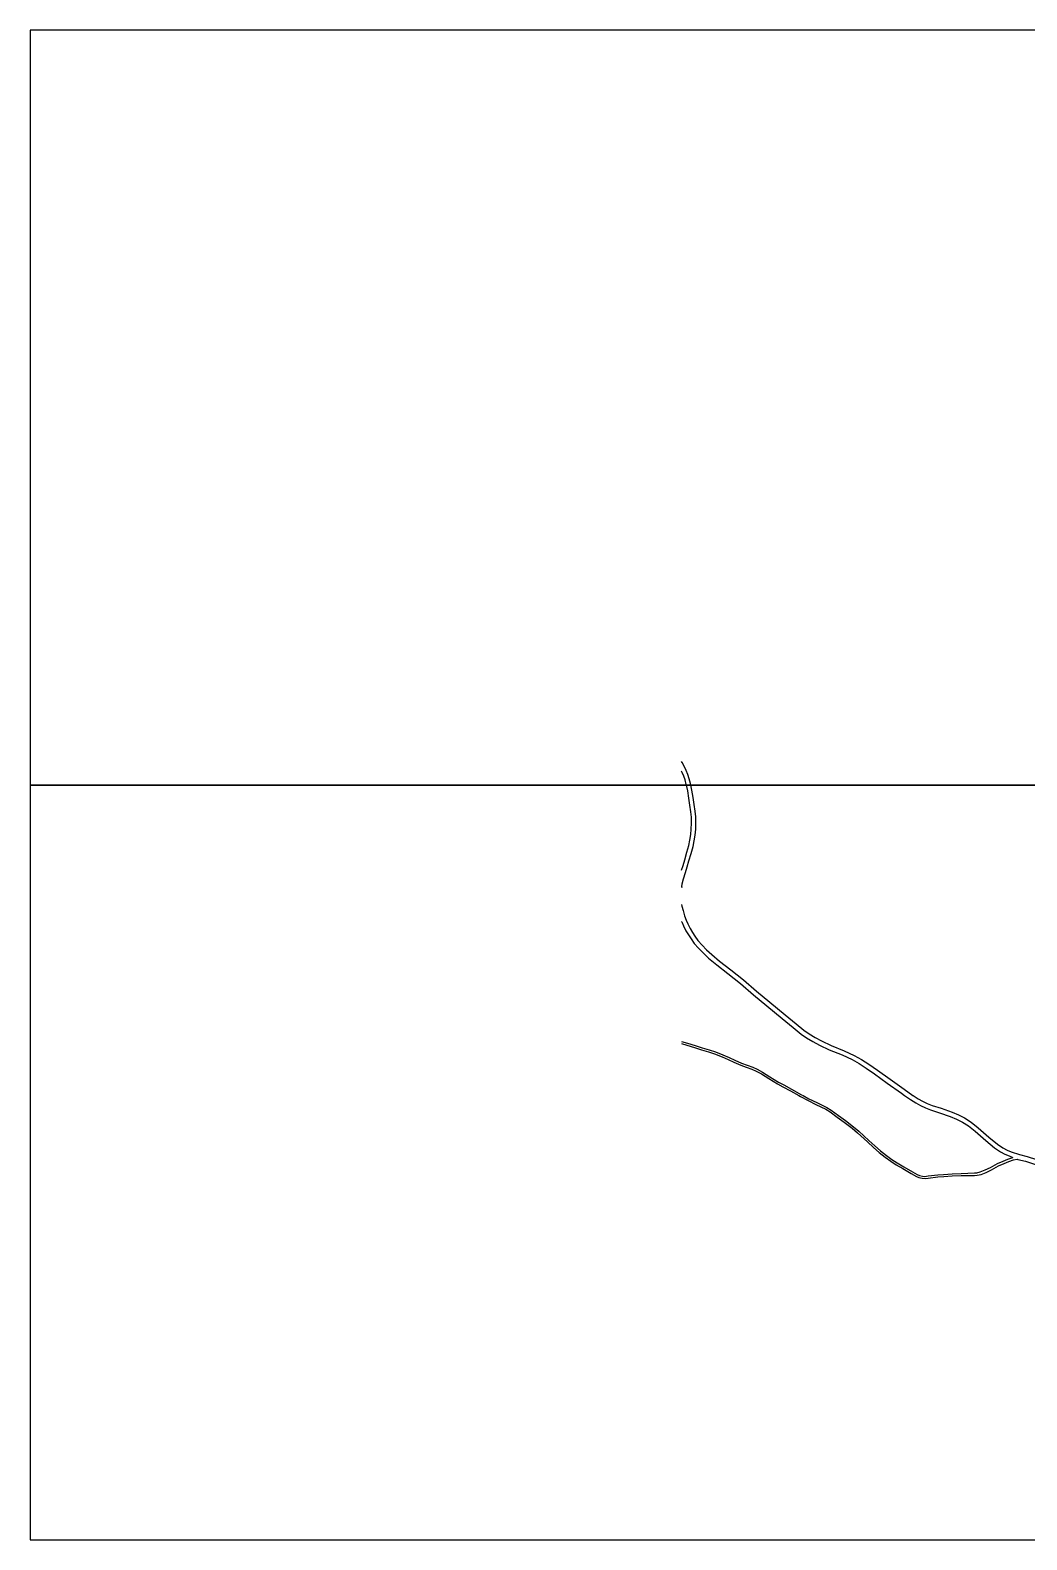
# Model space of a CAD drawing. Header units: metres. Extents: x -17600 to -16000, y -79800 to -78600.
# Drawn here: x -17600 to -16808, y -79800 to -78600 of the extents above; entities that cross this region are included whole.
import ezdxf

# ---------------------------------------------------------------- set-up
doc = ezdxf.new("R2010")
doc.units = ezdxf.units.M
doc.header["$LTSCALE"] = 2.5
doc.layers.add('図郭', color=7, linetype='Continuous')
doc.layers.add('道路', color=7, linetype='Continuous')

msp = doc.modelspace()

# ---------------------------------------------------------------- linework, layer by layer
at = {"layer": '図郭'}
for points in [[(-17600, -79200), (-16800, -79200), (-16800, -78600), (-17600, -78600)], [(-17600, -79800), (-16800, -79800), (-16800, -79200), (-17600, -79200)]]:
    msp.add_lwpolyline(points, close=True, dxfattribs=at)
at = {"layer": '道路'}
for points in [[(-17074.7, -79200), (-17075, -79198.7), (-17076, -79195), (-17077.1, -79191.6), (-17078.5, -79188.6), (-17080.2, -79185.1), (-17081.6, -79182.2), (-17082.1, -79181.4)], [(-17078.3, -79200), (-17078.4, -79199.5), (-17079.3, -79196), (-17080.4, -79192.9), (-17081.7, -79190.1), (-17082.1, -79189.1)], [(-17082.1, -79267.8), (-17081, -79264.1), (-17079.6, -79259.4), (-17077.9, -79253.5), (-17076.4, -79248), (-17075.5, -79243.9), (-17074.8, -79239.4), (-17074.4, -79235), (-17074.2, -79230.3), (-17074.2, -79225.5), (-17074.7, -79221.4), (-17075.5, -79216), (-17076.4, -79210.4), (-17077.3, -79204.7), (-17078.3, -79200)], [(-17082, -79281), (-17081.6, -79278.5), (-17080.5, -79274.6), (-17079, -79269.5), (-17077.7, -79265), (-17076.3, -79260.4), (-17074.6, -79254.5), (-17073, -79248.8), (-17072.1, -79244.5), (-17071.3, -79239.9), (-17070.9, -79235.2), (-17070.7, -79230.4), (-17070.7, -79225.3), (-17071.3, -79220.9), (-17072.1, -79215.5), (-17073, -79209.9), (-17073.9, -79204), (-17074.7, -79200)], [(-17082, -79281), (-17082.1, -79281.8)], [(-17082.1, -79295), (-17081.9, -79296.3), (-17081, -79299.8), (-17079.7, -79304.1), (-17078.5, -79307.5), (-17077.3, -79310.3), (-17075.4, -79314.1), (-17073.5, -79317.2), (-17071.6, -79320.2), (-17069.1, -79323.6), (-17065.9, -79327.2), (-17062.2, -79331.1), (-17058.2, -79334.8), (-17051.9, -79340.1), (-17043, -79347), (-17032.9, -79355), (-17022.5, -79363.8), (-17012, -79372.6), (-16999.9, -79382.7), (-16991.1, -79389.9), (-16984.9, -79395), (-16980.6, -79397.9), (-16976, -79400.6), (-16970.8, -79403.4), (-16963.3, -79407), (-16953, -79411.2), (-16944.9, -79415), (-16939, -79418.3), (-16933.4, -79421.9), (-16926.5, -79426.6), (-16916.4, -79433.9), (-16905.3, -79441.9), (-16898.2, -79446.8)], [(-17082.1, -79308.4), (-17082, -79308.8), (-17080.7, -79311.9), (-17078.7, -79315.9), (-17076.7, -79319.2), (-17074.6, -79322.4), (-17072.1, -79325.9), (-17068.6, -79329.8), (-17064.8, -79333.8), (-17060.7, -79337.6), (-17054.2, -79343), (-17045.3, -79349.9), (-17035.2, -79357.9), (-17024.9, -79366.7), (-17014.4, -79375.5), (-17002.3, -79385.6), (-16993.5, -79392.8), (-16987.1, -79398), (-16982.7, -79401.1), (-16977.8, -79403.9), (-16972.5, -79406.8), (-16964.8, -79410.4), (-16954.5, -79414.6), (-16946.6, -79418.3), (-16940.9, -79421.5), (-16935.4, -79425), (-16928.7, -79429.7), (-16918.6, -79437), (-16907.4, -79445), (-16904.8, -79446.8)], [(-17082.1, -79403.8), (-17077.4, -79405.1), (-17071.3, -79407.1), (-17065.9, -79408.8), (-17060.2, -79410.5), (-17055.3, -79412.2), (-17049.3, -79414.6), (-17044.4, -79416.6), (-17039.9, -79418.8), (-17034.5, -79421.1), (-17030.1, -79422.8), (-17025.6, -79424.4), (-17022.1, -79425.9), (-17017.7, -79428.3), (-17011.9, -79431.9), (-17005.1, -79436.1), (-17000.9, -79438.4), (-16994.8, -79441.8), (-16986.7, -79446.2), (-16985.6, -79446.8)], [(-17082.1, -79405.5), (-17077.9, -79406.7), (-17071.8, -79408.6), (-17066.4, -79410.4), (-17060.7, -79412.1), (-17055.9, -79413.7), (-17049.9, -79416.1), (-17045, -79418.1), (-17040.6, -79420.3), (-17035.1, -79422.7), (-17030.7, -79424.3), (-17026.2, -79426), (-17022.8, -79427.4), (-17018.5, -79429.7), (-17012.7, -79433.3), (-17005.9, -79437.5), (-17001.7, -79439.8), (-16995.5, -79443.2), (-16989, -79446.8)], [(-16989, -79446.8), (-16987.5, -79447.6), (-16981.6, -79450.8), (-16975.4, -79454), (-16967.4, -79457.8), (-16964.1, -79459.9), (-16958.4, -79464), (-16952.9, -79468), (-16946.5, -79472.9), (-16942.2, -79476.6), (-16934.4, -79483.7), (-16929.5, -79488.1), (-16925, -79492), (-16920.3, -79495.9), (-16915.9, -79499), (-16911.5, -79501.8), (-16906.3, -79504.8), (-16899.5, -79508.9), (-16895.5, -79511.1), (-16893.4, -79512), (-16891, -79512.6), (-16888.6, -79512.8), (-16886, -79512.5), (-16878.3, -79511.6), (-16873.7, -79511.1), (-16867.1, -79510.6), (-16860, -79510.4)], [(-16985.6, -79446.8), (-16980.9, -79449.4), (-16974.6, -79452.5), (-16966.6, -79456.4), (-16963.2, -79458.5), (-16957.4, -79462.7), (-16951.9, -79466.7), (-16945.5, -79471.6), (-16941.1, -79475.3), (-16933.3, -79482.5), (-16928.4, -79486.9), (-16923.9, -79490.7), (-16919.3, -79494.6), (-16915, -79497.6), (-16910.7, -79500.4), (-16905.4, -79503.4), (-16898.6, -79507.4), (-16894.8, -79509.7), (-16892.9, -79510.4), (-16890.7, -79510.9), (-16888.7, -79511.1), (-16886.2, -79510.8), (-16878.5, -79510), (-16873.8, -79509.5), (-16867.1, -79509), (-16860, -79508.8)], [(-16904.8, -79446.8), (-16900.2, -79449.9), (-16896, -79452.7), (-16892.3, -79454.8), (-16888.3, -79456.6), (-16884.3, -79458.2), (-16877, -79460.5), (-16868.5, -79463.5), (-16863.5, -79465.6), (-16858.9, -79468), (-16854.1, -79471), (-16848.7, -79475.3), (-16840.3, -79482.7), (-16833.3, -79488.4), (-16828.7, -79491.5), (-16825.1, -79493.5), (-16821.7, -79494.9)], [(-16898.2, -79446.8), (-16898.1, -79446.8), (-16894.1, -79449.5), (-16890.6, -79451.4), (-16886.8, -79453.1), (-16883, -79454.7), (-16875.8, -79457), (-16867.1, -79460), (-16861.9, -79462.2), (-16857.1, -79464.7), (-16851.9, -79468), (-16846.3, -79472.4), (-16837.9, -79479.9), (-16831.1, -79485.4), (-16826.7, -79488.3), (-16823.4, -79490.2), (-16820.2, -79491.5)], [(-16860, -79508.8), (-16849.4, -79508.3), (-16847.5, -79508.2), (-16844.8, -79507.5), (-16840.8, -79506), (-16836.6, -79504), (-16831, -79500.9), (-16826.5, -79499), (-16822.7, -79497.4), (-16818.7, -79496.1)], [(-16860, -79510.4), (-16849.3, -79510.3), (-16847.2, -79510.2), (-16844.1, -79509.5), (-16840, -79507.9), (-16835.7, -79505.8), (-16830.1, -79502.7), (-16825.8, -79500.8), (-16822, -79499.3), (-16818.3, -79498), (-16815.4, -79497.3)], [(-16821.7, -79494.9), (-16818.7, -79496.1)], [(-16820.2, -79491.5), (-16813.4, -79493.7), (-16807.5, -79495.3), (-16800, -79497.6)], [(-16815.4, -79497.3), (-16814.7, -79497.6), (-16808.6, -79499.1), (-16800, -79501.8)]]:
    msp.add_lwpolyline(points, dxfattribs=at)

doc.saveas('drawing.dxf')
